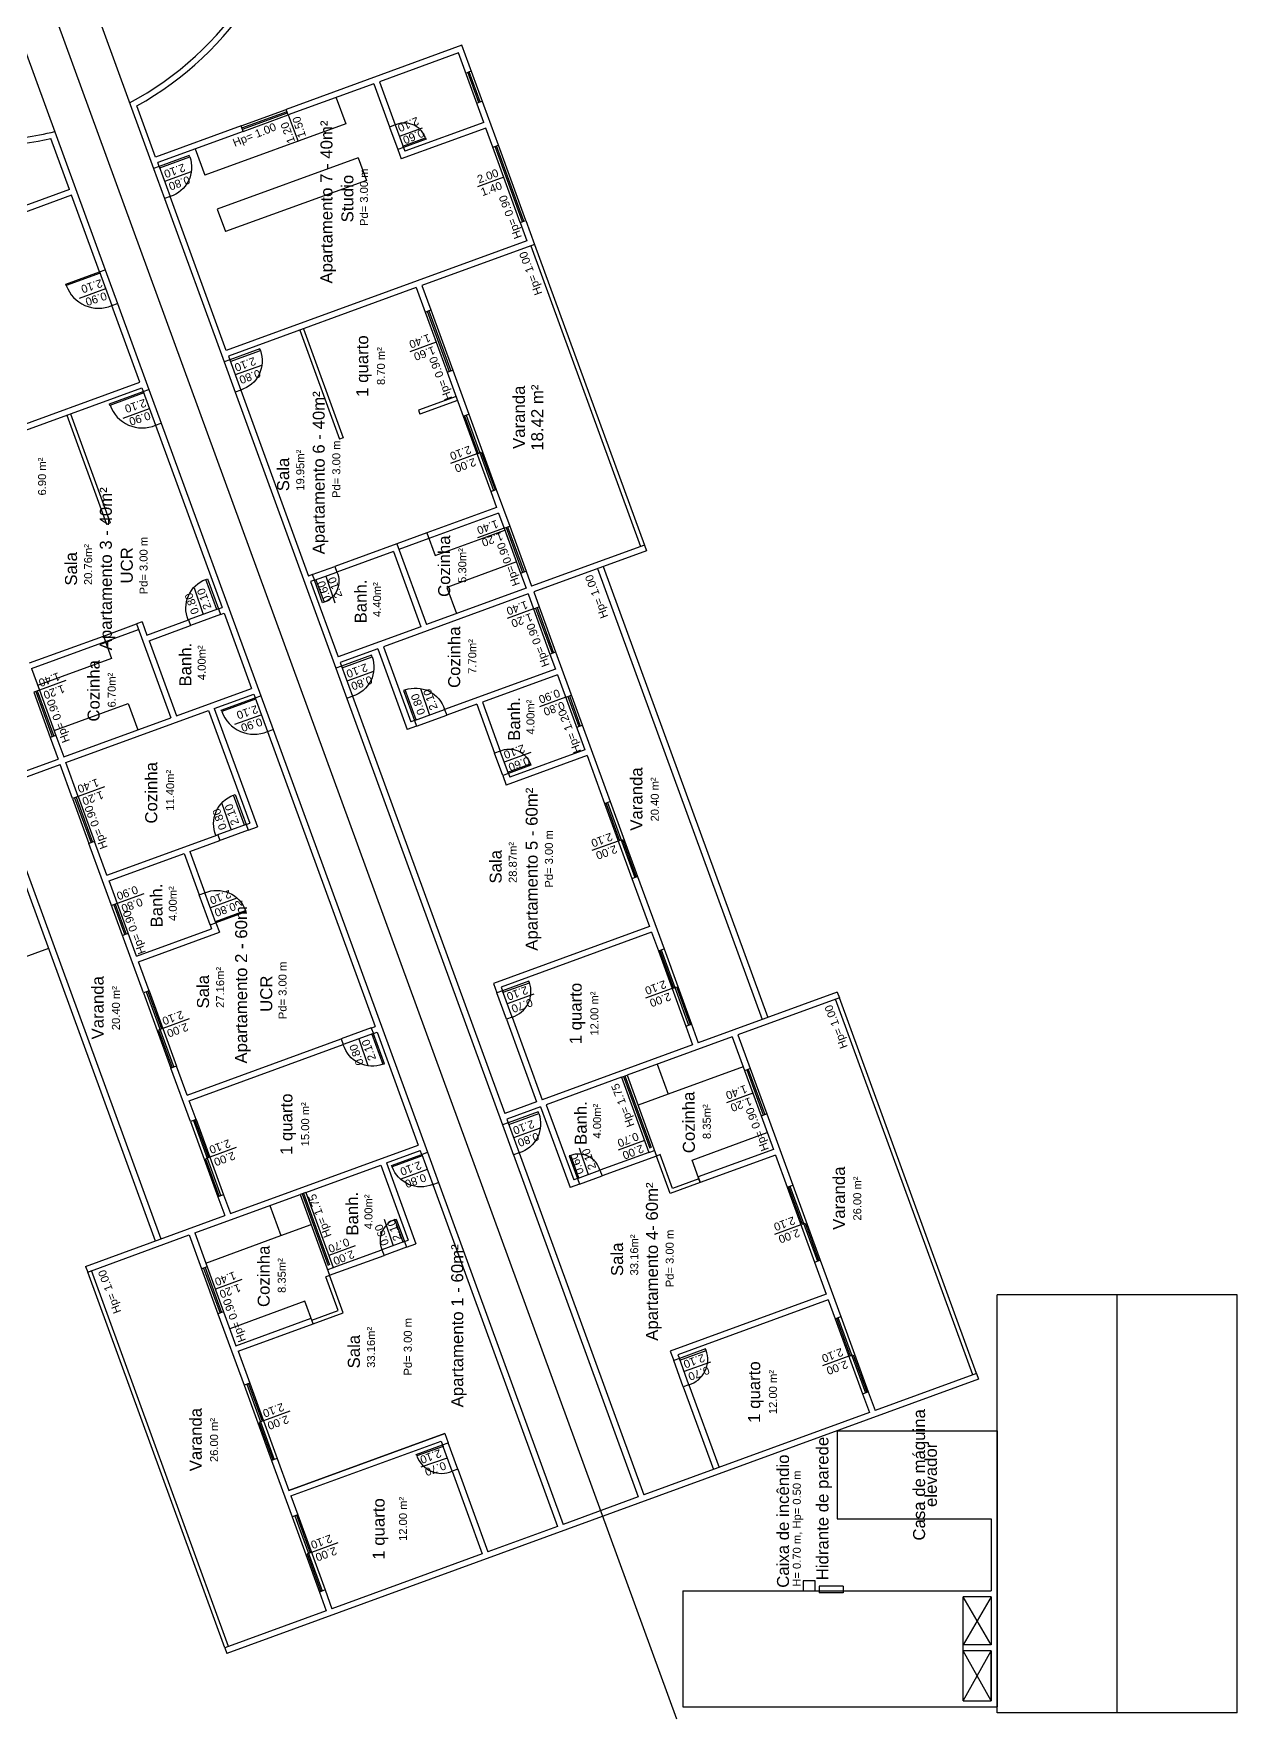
# Model space of a CAD drawing. Header units: millimetres. Extents: x -210 to 1173, y -437 to 320.
# Drawn here: x 1094.92 to 1125, y -125.81 to -83.68 of the extents above; entities that cross this region are included whole.
import ezdxf
from ezdxf.enums import TextEntityAlignment as Align

# ---------------------------------------------------------------- set-up
doc = ezdxf.new("R2010")
doc.units = ezdxf.units.MM
doc.header["$LTSCALE"] = 0.3
doc.linetypes.add('DASHED2', pattern=[9.525, 6.35, -3.175])
for name, color, linetype in [('CORTE', 6, 'Continuous'), ('COTAS', 1, 'Continuous'), ('ESQUADRIAS', 3, 'Continuous'), ('PISO', 1, 'Continuous'), ('PROJEÇÃO', 1, 'DASHED2'), ('TEXTOS', 2, 'Continuous'), ('VISTA', 2, 'Continuous')]:
    doc.layers.add(name, color=color, linetype=linetype)
doc.styles.add('2MM 1_100', font='ARIAL.TTF', dxfattribs={"height": 0.2})
doc.styles.add('3MM 1_100', font='ARIAL.TTF', dxfattribs={"height": 0.3})

msp = doc.modelspace()

# ---------------------------------------------------------------- linework, layer by layer
msp.add_line((1110.996, -125.81), (1093.657, -78.294))
at = {"layer": 'CORTE'}
for p, q in [((1093.92, -81.937), (1096.708, -89.575)), ((1096.218, -82.387), (1097.913, -87.044)), ((1105.624, -83.964), (1101.234, -85.571)), ((1105.535, -84.157), (1103.565, -84.876)), ((1106.17, -85.898), (1105.535, -84.157)), ((1106.536, -86.463), (1105.624, -83.964)), ((1103.424, -84.927), (1101.284, -85.708)), ((1103.424, -84.927), (1103.817, -86.008)), ((1103.565, -84.876), (1103.958, -85.957)), ((1097.968, -86.758), (1097.5, -85.477)), ((1101.284, -85.708), (1101.233, -85.567)), ((1106.17, -85.898), (1104.197, -86.615)), ((1095.817, -87.573), (1095.351, -86.296)), ((1100.105, -85.977), (1097.968, -86.758)), ((1100.156, -86.118), (1098.02, -86.899)), ((1100.156, -86.118), (1100.105, -85.977)), ((1103.958, -85.957), (1103.817, -86.009)), ((1106.222, -86.039), (1104.107, -86.807)), ((1106.395, -86.515), (1106.222, -86.039)), ((1104.163, -86.521), (1104.022, -86.572)), ((1104.022, -86.572), (1104.107, -86.807)), ((1104.163, -86.521), (1104.197, -86.615)), ((1106.395, -86.515), (1106.536, -86.463)), ((1098.054, -86.993), (1097.913, -87.044)), ((1098.054, -86.993), (1098.02, -86.899)), ((1095.817, -87.573), (1089.242, -89.973)), ((1095.869, -87.714), (1089.434, -90.062)), ((1096.567, -89.627), (1095.869, -87.714)), ((1098.328, -87.745), (1098.187, -87.796)), ((1098.187, -87.796), (1099.678, -91.882)), ((1099.734, -91.596), (1098.328, -87.745)), ((1107.082, -88.393), (1107.223, -88.342)), ((1107.082, -88.393), (1107.249, -88.854)), ((1107.223, -88.342), (1107.441, -88.943)), ((1107.249, -88.854), (1099.734, -91.596)), ((1107.441, -88.943), (1104.623, -89.972)), ((1096.567, -89.627), (1096.708, -89.575)), ((1104.482, -90.023), (1099.785, -91.737)), ((1104.482, -90.023), (1104.705, -90.634)), ((1104.623, -89.972), (1104.846, -90.582)), ((1096.875, -90.472), (1097.016, -90.421)), ((1097.573, -92.385), (1096.875, -90.472)), ((1097.016, -90.421), (1097.8, -92.568)), ((1104.705, -90.634), (1104.846, -90.582)), ((1101.57, -91.086), (1102.564, -93.81)), ((1101.664, -91.051), (1102.658, -93.776)), ((1099.819, -91.831), (1099.678, -91.882)), ((1099.785, -91.737), (1099.819, -91.831)), ((1105.253, -92.137), (1105.394, -92.085)), ((1105.253, -92.137), (1105.656, -93.24)), ((1105.394, -92.085), (1105.797, -93.189)), ((1091.138, -94.733), (1097.573, -92.385)), ((1092.927, -94.24), (1097.624, -92.525)), ((1097.624, -92.525), (1097.659, -92.619)), ((1097.659, -92.619), (1097.8, -92.568)), ((1100.094, -92.583), (1099.953, -92.634)), ((1099.953, -92.634), (1102.472, -99.539)), ((1100.094, -92.583), (1101.791, -97.233)), ((1105.476, -92.747), (1104.537, -93.09)), ((1104.537, -93.09), (1104.571, -93.184)), ((1105.511, -92.841), (1104.571, -93.184)), ((1095.746, -93.211), (1096.74, -95.935)), ((1095.84, -93.177), (1096.834, -95.901)), ((1097.967, -93.465), (1098.109, -93.413)), ((1097.967, -93.465), (1099.63, -98.021)), ((1098.109, -93.413), (1100.595, -100.224)), ((1105.656, -93.24), (1105.797, -93.189)), ((1102.658, -93.776), (1102.564, -93.81)), ((1106.342, -95.119), (1106.483, -95.068)), ((1106.342, -95.119), (1106.488, -95.519)), ((1106.483, -95.068), (1106.817, -95.984)), ((1106.488, -95.519), (1104.745, -96.154)), ((1096.74, -95.935), (1096.834, -95.901)), ((1106.539, -95.659), (1104.797, -96.295)), ((1106.539, -95.659), (1106.693, -96.082)), ((1106.676, -96.035), (1106.817, -95.984)), ((1103.998, -96.427), (1102.448, -96.993)), ((1103.998, -96.427), (1104.735, -98.447)), ((1110.184, -96.458), (1107.365, -97.487)), ((1110.184, -96.458), (1110.235, -96.599)), ((1103.909, -96.619), (1102.5, -97.134)), ((1103.909, -96.619), (1104.594, -98.498)), ((1110.235, -96.599), (1107.417, -97.628)), ((1101.884, -97.198), (1101.791, -97.233)), ((1101.884, -97.198), (1101.936, -97.339)), ((1102.448, -96.993), (1102.5, -97.134)), ((1107.087, -97.163), (1107.228, -97.111)), ((1107.087, -97.163), (1107.225, -97.538)), ((1107.228, -97.111), (1107.365, -97.487)), ((1101.936, -97.339), (1101.842, -97.373)), ((1101.842, -97.373), (1102.528, -99.252)), ((1107.276, -97.679), (1103.659, -98.999)), ((1107.225, -97.538), (1104.735, -98.447)), ((1107.276, -97.679), (1107.413, -98.055)), ((1107.417, -97.628), (1107.554, -98.004)), ((1099.538, -98.055), (1099.632, -98.02)), ((1099.538, -98.055), (1099.589, -98.195)), ((1099.589, -98.195), (1099.683, -98.161)), ((1099.681, -98.162), (1100.367, -100.041)), ((1107.413, -98.055), (1107.554, -98.004)), ((1097.631, -98.378), (1097.49, -98.429)), ((1097.49, -98.429), (1098.347, -100.778)), ((1097.631, -98.378), (1097.751, -98.707)), ((1097.751, -98.707), (1098.786, -98.329)), ((1097.802, -98.848), (1098.838, -98.47)), ((1098.786, -98.329), (1098.838, -98.47)), ((1104.594, -98.498), (1102.528, -99.252)), ((1094.813, -99.406), (1096.662, -98.732)), ((1094.864, -99.547), (1096.713, -98.872)), ((1097.802, -98.848), (1098.488, -100.726)), ((1103.659, -98.999), (1104.345, -100.878)), ((1103.518, -99.05), (1102.579, -99.393)), ((1102.579, -99.393), (1102.613, -99.487)), ((1103.518, -99.05), (1104.255, -101.07)), ((1107.824, -99.182), (1107.965, -99.131)), ((1107.824, -99.182), (1107.962, -99.558)), ((1107.965, -99.131), (1109.328, -102.865)), ((1094.864, -99.547), (1095.061, -100.087)), ((1102.613, -99.487), (1102.472, -99.539)), ((1107.962, -99.558), (1105.19, -100.569)), ((1108.013, -99.699), (1106.134, -100.385)), ((1108.013, -99.699), (1108.699, -101.578)), ((1095.061, -100.087), (1094.92, -100.139)), ((1098.488, -100.726), (1100.367, -100.041)), ((1099.434, -100.541), (1100.418, -100.182)), ((1100.418, -100.182), (1100.453, -100.276)), ((1100.453, -100.276), (1100.595, -100.224)), ((1102.887, -100.239), (1102.747, -100.29)), ((1102.887, -100.239), (1106.693, -110.666)), ((1095.723, -101.895), (1099.293, -100.592)), ((1099.293, -100.592), (1100.322, -103.41)), ((1099.434, -100.541), (1100.514, -103.5)), ((1102.747, -100.29), (1106.637, -110.952)), ((1105.19, -100.569), (1105.242, -100.71)), ((1105.993, -100.436), (1105.242, -100.71)), ((1105.993, -100.436), (1106.439, -101.657)), ((1106.134, -100.385), (1106.58, -101.606)), ((1095.67, -101.755), (1098.347, -100.778)), ((1100.761, -101.121), (1100.903, -101.069)), ((1100.903, -101.069), (1104.761, -111.637)), ((1104.49, -100.984), (1104.255, -101.07)), ((1104.439, -100.844), (1104.345, -100.878)), ((1104.439, -100.844), (1104.49, -100.984)), ((1095.473, -101.216), (1095.332, -101.267)), ((1095.332, -101.267), (1095.529, -101.806)), ((1095.473, -101.216), (1095.67, -101.755)), ((1100.761, -101.121), (1103.452, -108.495)), ((1092.711, -102.835), (1095.529, -101.806)), ((1092.762, -102.976), (1095.58, -101.947)), ((1095.891, -102.792), (1095.582, -101.946)), ((1096.032, -102.74), (1095.723, -101.895)), ((1106.58, -101.606), (1106.439, -101.657)), ((1108.75, -101.719), (1106.73, -102.456)), ((1108.699, -101.578), (1106.82, -102.263)), ((1108.75, -101.719), (1109.187, -102.916)), ((1106.786, -102.169), (1106.645, -102.221)), ((1106.645, -102.221), (1106.73, -102.456)), ((1106.786, -102.169), (1106.82, -102.263)), ((1096.032, -102.74), (1095.891, -102.792)), ((1109.187, -102.916), (1109.328, -102.865)), ((1100.228, -103.445), (1100.322, -103.41)), ((1100.228, -103.445), (1100.279, -103.586)), ((1100.279, -103.586), (1100.514, -103.5)), ((1096.443, -103.868), (1096.302, -103.919)), ((1097.665, -107.653), (1096.302, -103.919)), ((1096.752, -104.713), (1096.443, -103.868)), ((1096.752, -104.713), (1099.523, -103.702)), ((1098.823, -104.117), (1099.574, -103.843)), ((1099.523, -103.702), (1099.574, -103.843)), ((1096.803, -104.854), (1098.682, -104.168)), ((1098.682, -104.168), (1099.059, -105.202)), ((1098.823, -104.117), (1099.2, -105.15)), ((1097.489, -106.733), (1096.803, -104.854)), ((1109.873, -104.795), (1110.014, -104.744)), ((1109.873, -104.795), (1110.31, -105.993)), ((1110.014, -104.744), (1110.674, -106.552)), ((1099.059, -105.202), (1099.2, -105.15)), ((1097.489, -106.733), (1099.368, -106.047)), ((1097.54, -106.874), (1099.56, -106.137)), ((1099.333, -105.953), (1099.474, -105.902)), ((1099.333, -105.953), (1099.368, -106.047)), ((1099.474, -105.902), (1099.56, -106.137)), ((1110.31, -105.993), (1106.411, -107.416)), ((1110.361, -106.134), (1106.604, -107.505)), ((1110.361, -106.134), (1110.533, -106.604)), ((1110.533, -106.604), (1110.674, -106.552)), ((1097.806, -107.602), (1097.54, -106.874)), ((1106.411, -107.416), (1106.497, -107.65)), ((1097.806, -107.602), (1097.665, -107.653)), ((1106.638, -107.599), (1106.497, -107.65)), ((1106.604, -107.505), (1106.638, -107.599)), ((1106.604, -107.505), (1106.638, -107.599)), ((1115.006, -107.632), (1111.531, -108.901)), ((1115.058, -107.773), (1112.521, -108.699)), ((1115.006, -107.632), (1115.058, -107.773)), ((1106.878, -108.257), (1106.737, -108.308)), ((1106.878, -108.257), (1107.632, -110.323)), ((1106.878, -108.257), (1107.632, -110.323)), ((1103.358, -108.53), (1103.452, -108.495)), ((1103.358, -108.53), (1103.41, -108.671)), ((1103.41, -108.671), (1103.504, -108.636)), ((1103.504, -108.636), (1104.532, -111.455)), ((1106.737, -108.308), (1107.491, -110.375)), ((1111.218, -108.482), (1111.359, -108.431)), ((1111.218, -108.482), (1111.39, -108.952)), ((1111.359, -108.431), (1111.531, -108.901)), ((1112.521, -108.699), (1112.83, -109.544)), ((1098.757, -110.209), (1102.607, -108.804)), ((1098.809, -110.35), (1102.658, -108.945)), ((1102.607, -108.804), (1102.658, -108.945)), ((1111.39, -108.952), (1107.632, -110.323)), ((1112.38, -108.75), (1109.75, -109.71)), ((1112.38, -108.75), (1112.689, -109.596)), ((1098.492, -109.481), (1098.351, -109.532)), ((1098.839, -110.871), (1098.351, -109.532)), ((1098.757, -110.209), (1098.492, -109.481)), ((1112.689, -109.596), (1112.83, -109.544)), ((1109.609, -109.761), (1107.73, -110.447)), ((1109.609, -109.761), (1110.295, -111.64)), ((1109.75, -109.71), (1110.487, -111.73)), ((1098.98, -110.819), (1098.809, -110.35)), ((1107.491, -110.375), (1106.693, -110.666)), ((1107.59, -110.498), (1106.744, -110.807)), ((1106.744, -110.807), (1106.778, -110.901)), ((1107.59, -110.498), (1108.327, -112.518)), ((1107.73, -110.447), (1108.416, -112.326)), ((1113.1, -110.723), (1113.241, -110.672)), ((1113.1, -110.723), (1113.409, -111.568)), ((1113.241, -110.672), (1113.893, -112.456)), ((1098.98, -110.819), (1098.839, -110.871)), ((1106.778, -110.901), (1106.637, -110.952)), ((1099.835, -113.169), (1104.532, -111.455)), ((1103.738, -111.904), (1104.583, -111.595)), ((1104.618, -111.689), (1104.583, -111.595)), ((1104.618, -111.689), (1104.761, -111.637)), ((1107.053, -111.652), (1106.912, -111.704)), ((1107.053, -111.652), (1110.172, -120.201)), ((1110.295, -111.64), (1109.074, -112.086)), ((1113.409, -111.568), (1111.53, -112.254)), ((1101.718, -112.641), (1103.597, -111.955)), ((1103.597, -111.955), (1104.283, -113.834)), ((1103.738, -111.904), (1104.475, -113.924)), ((1106.912, -111.704), (1110.031, -120.252)), ((1110.487, -111.73), (1109.125, -112.227)), ((1113.46, -111.709), (1111.581, -112.395)), ((1113.46, -111.709), (1113.752, -112.508)), ((1104.892, -112.441), (1105.035, -112.389)), ((1104.892, -112.441), (1108.011, -120.99)), ((1105.035, -112.389), (1108.154, -120.937)), ((1108.561, -112.433), (1108.327, -112.518)), ((1108.51, -112.292), (1108.416, -112.326)), ((1108.51, -112.292), (1108.561, -112.433)), ((1109.074, -112.086), (1109.125, -112.227)), ((1111.53, -112.254), (1111.581, -112.395)), ((1113.752, -112.508), (1113.893, -112.456)), ((1098.947, -113.652), (1101.577, -112.692)), ((1099.666, -112.698), (1099.525, -112.75)), ((1099.525, -112.75), (1099.696, -113.219)), ((1099.666, -112.698), (1099.837, -113.168)), ((1101.577, -112.692), (1102.314, -114.712)), ((1101.718, -112.641), (1102.404, -114.52)), ((1096.218, -114.488), (1099.694, -113.22)), ((1096.27, -114.629), (1098.806, -113.704)), ((1098.806, -113.704), (1099.115, -114.549)), ((1098.947, -113.652), (1099.255, -114.498)), ((1102.404, -114.52), (1103.625, -114.074)), ((1103.625, -114.074), (1103.676, -114.215)), ((1104.189, -113.869), (1104.283, -113.834)), ((1104.189, -113.869), (1104.24, -114.009)), ((1104.24, -114.009), (1104.475, -113.924)), ((1096.218, -114.488), (1096.27, -114.629)), ((1099.255, -114.498), (1099.115, -114.549)), ((1102.314, -114.712), (1103.676, -114.215)), ((1114.437, -114.387), (1114.578, -114.335)), ((1114.437, -114.387), (1114.729, -115.185)), ((1114.578, -114.335), (1115.092, -115.744)), ((1114.729, -115.185), (1110.83, -116.608)), ((1114.78, -115.326), (1111.022, -116.697)), ((1114.78, -115.326), (1114.952, -115.796)), ((1099.667, -115.625), (1099.526, -115.676)), ((1099.526, -115.676), (1100.177, -117.461)), ((1099.667, -115.625), (1099.975, -116.471)), ((1099.975, -116.471), (1101.854, -115.785)), ((1114.952, -115.796), (1115.092, -115.744)), ((1100.027, -116.611), (1101.906, -115.926)), ((1100.027, -116.611), (1100.318, -117.41)), ((1110.83, -116.608), (1110.916, -116.843)), ((1111.022, -116.697), (1111.057, -116.791)), ((1111.057, -116.791), (1110.916, -116.843)), ((1118.537, -117.308), (1099.749, -124.164)), ((1100.318, -117.41), (1100.177, -117.461)), ((1111.297, -117.449), (1111.156, -117.5)), ((1111.156, -117.5), (1111.91, -119.567)), ((1111.297, -117.449), (1112.051, -119.515)), ((1118.486, -117.167), (1115.949, -118.093)), ((1118.486, -117.167), (1118.537, -117.308)), ((1115.637, -117.675), (1115.778, -117.623)), ((1115.637, -117.675), (1115.809, -118.144)), ((1115.778, -117.623), (1115.949, -118.093)), ((1115.809, -118.144), (1110.172, -120.201)), ((1105.194, -118.665), (1101.295, -120.087)), ((1101.295, -120.087), (1105.194, -118.665)), ((1105.194, -118.665), (1105.279, -118.899)), ((1101.347, -120.228), (1105.104, -118.857)), ((1105.104, -118.857), (1105.138, -118.951)), ((1105.138, -118.951), (1105.279, -118.899)), ((1101.004, -119.289), (1100.863, -119.34)), ((1100.863, -119.34), (1101.377, -120.749)), ((1101.004, -119.289), (1101.295, -120.087)), ((1105.519, -119.557), (1105.378, -119.608)), ((1105.378, -119.608), (1106.133, -121.675)), ((1105.519, -119.557), (1106.274, -121.624)), ((1101.347, -120.228), (1101.518, -120.698)), ((1110.031, -120.252), (1108.154, -120.937)), ((1101.518, -120.698), (1101.377, -120.749)), ((1108.011, -120.99), (1106.274, -121.624)), ((1106.133, -121.675), (1102.375, -123.046)), ((1102.204, -122.577), (1102.063, -122.628)), ((1102.204, -122.577), (1102.375, -123.046)), ((1111.302, -122.601), (1111.302, -122.601)), ((1102.063, -122.628), (1102.234, -123.098)), ((1102.234, -123.098), (1099.698, -124.023)), ((1099.698, -124.023), (1099.749, -124.164))]:
    msp.add_line(p, q, dxfattribs=at)
for radius, start, end in [(8.15, 68.3048, 282.7624), (8, 298.0702, 53.0339), (8.15, 298.9803, 52.0841), (8, 272.6425, 283.7063)]:
    msp.add_arc((1093.551, -78.348), radius, start, end, dxfattribs=at)
at = {"layer": 'COTAS'}
for p, q in [((1101.284, -85.708), (1101.529, -86.367)), ((1104.06, -86.239), (1104.637, -86.03)), ((1106.672, -87.266), (1106.011, -87.505)), ((1104.979, -91.385), (1104.319, -91.626)), ((1105.999, -94.18), (1105.339, -94.421)), ((1106.676, -96.034), (1106.015, -96.275)), ((1107.413, -98.055), (1106.753, -98.296)), ((1095.722, -99.846), (1095.061, -100.087)), ((1108.219, -100.263), (1107.558, -100.504)), ((1096.692, -102.499), (1096.032, -102.74)), ((1109.53, -103.856), (1108.87, -104.097)), ((1097.669, -105.177), (1097.009, -105.418)), ((1110.875, -107.543), (1110.215, -107.784)), ((1098.809, -108.3), (1098.149, -108.541)), ((1112.895, -110.159), (1112.234, -110.4)), ((1099.983, -111.518), (1099.323, -111.759)), ((1110.185, -111.34), (1109.526, -111.581)), ((1114.094, -113.447), (1113.434, -113.688)), ((1102.954, -113.979), (1102.294, -114.219)), ((1100.121, -114.82), (1099.461, -115.061)), ((1115.294, -116.735), (1114.634, -116.976)), ((1101.321, -118.108), (1100.661, -118.349)), ((1102.521, -121.396), (1101.861, -121.637))]:
    msp.add_line(p, q, dxfattribs=at)
at = {"layer": 'COTAS', "extrusion": (1.67877e-12, -1.35577e-13, -1)}
for p, q in [((1098.853, -87.127), (1098.193, -87.368)), ((1100.617, -91.966), (1099.957, -92.207)), ((1103.411, -99.622), (1102.75, -99.863)), ((1107.343, -101.647), (1106.683, -101.888)), ((1099.997, -105.285), (1099.337, -105.526)), ((1107.418, -107.687), (1106.758, -107.928)), ((1107.576, -111.036), (1106.915, -111.277)), ((1104.755, -112.065), (1104.094, -112.306)), ((1111.837, -116.879), (1111.177, -117.12))]:
    msp.add_line(p, q, dxfattribs=at)
at = {"layer": 'COTAS', "extrusion": (2.44572e-13, -3.54684e-12, -1)}
for p, q in [((1096.061, -90.29), (1096.721, -90.049)), ((1097.153, -93.283), (1097.813, -93.042)), ((1099.948, -100.939), (1100.608, -100.698))]:
    msp.add_line(p, q, dxfattribs=at)
at = {"layer": 'COTAS', "extrusion": (-1.1504e-16, -4.198e-17, -1)}
for p, q in [((1102.218, -97.236), (1102.445, -97.902)), ((1098.933, -97.525), (1099.159, -98.19)), ((1104.588, -100.041), (1104.815, -100.706)), ((1099.625, -102.917), (1099.852, -103.582)), ((1103.048, -108.803), (1103.275, -109.468)), ((1108.551, -111.529), (1108.778, -112.194)), ((1103.68, -113.306), (1103.907, -113.971)), ((1105.258, -119.28), (1104.593, -119.506))]:
    msp.add_line(p, q, dxfattribs=at)
at = {"layer": 'ESQUADRIAS'}
for p, q in [((1100.124, -86.028), (1101.252, -85.619)), ((1100.137, -86.066), (1101.265, -85.656)), ((1107.133, -88.375), (1106.45, -86.495)), ((1107.171, -88.361), (1106.488, -86.481)), ((1104.757, -90.615), (1105.305, -92.118)), ((1104.794, -90.601), (1105.343, -92.104)), ((1105.689, -93.228), (1106.032, -94.168)), ((1105.727, -93.215), (1106.412, -95.094)), ((1106.032, -94.168), (1106.107, -94.14)), ((1106.107, -94.14), (1106.45, -95.08)), ((1106.727, -96.015), (1107.139, -97.142)), ((1106.765, -96.001), (1107.176, -97.129)), ((1107.465, -98.036), (1107.876, -99.163)), ((1107.502, -98.022), (1107.914, -99.15)), ((1094.972, -100.12), (1095.384, -101.247)), ((1095.01, -100.106), (1095.421, -101.233)), ((1095.943, -102.773), (1096.354, -103.9)), ((1095.98, -102.759), (1096.392, -103.887)), ((1109.22, -102.904), (1109.563, -103.844)), ((1109.258, -102.891), (1109.943, -104.769)), ((1109.563, -103.844), (1109.638, -103.816)), ((1109.638, -103.816), (1109.981, -104.756)), ((1110.566, -106.592), (1110.908, -107.531)), ((1110.603, -106.578), (1111.289, -108.457)), ((1097.735, -107.628), (1098.421, -109.506)), ((1097.773, -107.614), (1098.116, -108.553)), ((1110.908, -107.531), (1110.983, -107.504)), ((1110.983, -107.504), (1111.326, -108.443)), ((1098.116, -108.553), (1098.041, -108.581)), ((1098.041, -108.581), (1098.383, -109.52)), ((1112.741, -109.577), (1113.152, -110.704)), ((1112.778, -109.563), (1113.19, -110.69)), ((1098.91, -110.845), (1099.595, -112.724)), ((1098.947, -110.831), (1099.29, -111.771)), ((1099.29, -111.771), (1099.215, -111.798)), ((1099.215, -111.798), (1099.558, -112.738)), ((1113.785, -112.496), (1114.127, -113.435)), ((1113.822, -112.482), (1114.508, -114.361)), ((1114.127, -113.435), (1114.203, -113.408)), ((1114.203, -113.408), (1114.545, -114.347)), ((1099.166, -114.53), (1099.578, -115.658)), ((1099.204, -114.517), (1099.615, -115.644)), ((1114.984, -115.784), (1115.327, -116.723)), ((1115.022, -115.77), (1115.708, -117.649)), ((1115.327, -116.723), (1115.402, -116.696)), ((1115.402, -116.696), (1115.745, -117.635)), ((1100.248, -117.436), (1100.933, -119.314)), ((1100.285, -117.422), (1100.628, -118.361)), ((1100.628, -118.361), (1100.553, -118.389)), ((1100.553, -118.389), (1100.896, -119.328)), ((1101.448, -120.724), (1102.133, -122.602)), ((1101.485, -120.71), (1101.828, -121.649)), ((1101.828, -121.649), (1101.753, -121.677)), ((1101.753, -121.677), (1102.096, -122.616))]:
    msp.add_line(p, q, dxfattribs=at)
for points in [[(1104.163, -86.521), (1104.149, -86.484), (1104.713, -86.279), (1104.726, -86.316)], [(1096.567, -89.627), (1096.58, -89.664), (1095.735, -89.973), (1095.721, -89.935)], [(1097.659, -92.619), (1097.673, -92.657), (1096.827, -92.966), (1096.814, -92.928)], [(1100.453, -100.276), (1100.466, -100.313), (1099.621, -100.622), (1099.607, -100.584)], [(1106.638, -107.599), (1106.652, -107.637), (1107.309, -107.397), (1107.295, -107.359)], [(1108.51, -112.292), (1108.548, -112.278), (1108.342, -111.714), (1108.304, -111.728)], [(1104.189, -113.869), (1104.151, -113.882), (1103.945, -113.319), (1103.983, -113.305)], [(1111.057, -116.791), (1111.07, -116.829), (1111.728, -116.589), (1111.714, -116.551)], [(1105.138, -118.951), (1105.152, -118.988), (1104.495, -119.228), (1104.481, -119.191)]]:
    msp.add_lwpolyline(points, close=True, dxfattribs=at)
at = {"layer": 'ESQUADRIAS', "extrusion": (-4.198e-17, 1.1504e-16, -1), "elevation": 0}
for points in [[(-1098.056, -86.992), (-1098.07, -87.03), (-1098.821, -86.756), (-1098.808, -86.718)], [(-1099.819, -91.831), (-1099.833, -91.869), (-1100.585, -91.594), (-1100.571, -91.557)], [(-1102.613, -99.487), (-1102.627, -99.525), (-1103.378, -99.25), (-1103.365, -99.213)], [(-1106.778, -110.901), (-1106.792, -110.939), (-1107.544, -110.664), (-1107.53, -110.627)], [(-1104.618, -111.689), (-1104.631, -111.727), (-1103.88, -112.001), (-1103.866, -111.964)]]:
    msp.add_lwpolyline(points, close=True, dxfattribs=at)
at = {"layer": 'ESQUADRIAS', "extrusion": (-5.63047e-10, 2.1433e-09, -1), "elevation": 0}
for points in [[(-1099.535, -98.053), (-1099.498, -98.067), (-1099.223, -97.315), (-1099.261, -97.302)], [(-1100.228, -103.445), (-1100.19, -103.458), (-1099.916, -102.707), (-1099.953, -102.693)]]:
    msp.add_lwpolyline(points, close=True, dxfattribs=at)
at = {"layer": 'ESQUADRIAS', "extrusion": (1.27069e-14, -6.00792e-15, -1)}
msp.add_lwpolyline([(-1101.936, -97.339), (-1101.973, -97.326), (-1102.179, -97.889), (-1102.141, -97.903)], close=True, dxfattribs=at)
at = {"layer": 'ESQUADRIAS', "extrusion": (-9.49707e-10, 2.0022e-09, -1), "elevation": 0}
msp.add_lwpolyline([(-1104.439, -100.844), (-1104.476, -100.83), (-1104.202, -100.078), (-1104.165, -100.092)], close=True, dxfattribs=at)
at = {"layer": 'ESQUADRIAS', "extrusion": (1.1504e-16, 4.198e-17, -1)}
msp.add_lwpolyline([(-1106.786, -102.169), (-1106.772, -102.132), (-1107.336, -101.926), (-1107.349, -101.964)], close=True, dxfattribs=at)
at = {"layer": 'ESQUADRIAS', "extrusion": (2.01522e-09, 2.87787e-10, -1), "elevation": 0}
msp.add_lwpolyline([(-1099.474, -105.902), (-1099.461, -105.864), (-1100.212, -105.59), (-1100.226, -105.628)], close=True, dxfattribs=at)
at = {"layer": 'ESQUADRIAS', "extrusion": (9.49707e-10, -2.0022e-09, -1), "elevation": 0}
msp.add_lwpolyline([(-1103.41, -108.673), (-1103.373, -108.686), (-1103.647, -109.438), (-1103.685, -109.424)], close=True, dxfattribs=at)
at = {"layer": 'PISO', "extrusion": (4.18589e-17, -1.15084e-16, -1)}
for p, q in [((1103.817, -86.009), (1104.022, -86.572)), ((1103.958, -85.957), (1104.163, -86.521))]:
    msp.add_line(p, q, dxfattribs=at)
at = {"layer": 'PISO'}
for p, q in [((1097.913, -87.044), (1098.187, -87.796)), ((1098.056, -86.992), (1098.33, -87.744)), ((1096.567, -89.627), (1096.875, -90.472)), ((1096.708, -89.575), (1097.016, -90.421)), ((1099.819, -91.831), (1100.094, -92.583)), ((1099.678, -91.882), (1099.953, -92.634)), ((1097.659, -92.619), (1097.968, -93.465)), ((1097.8, -92.568), (1098.109, -93.413)), ((1105.656, -93.24), (1106.342, -95.119)), ((1105.797, -93.189), (1106.483, -95.068)), ((1104.745, -96.154), (1103.998, -96.427)), ((1104.797, -96.295), (1104.05, -96.568)), ((1101.884, -97.198), (1102.448, -96.993)), ((1101.936, -97.339), (1102.5, -97.134)), ((1096.662, -98.732), (1097.49, -98.429)), ((1096.696, -98.879), (1097.542, -98.57)), ((1102.47, -99.539), (1102.745, -100.291)), ((1102.613, -99.487), (1102.887, -100.239)), ((1100.454, -100.275), (1100.762, -101.121)), ((1100.595, -100.224), (1100.903, -101.069)), ((1106.645, -102.221), (1106.439, -101.657)), ((1106.786, -102.169), (1106.58, -101.606)), ((1109.187, -102.916), (1109.873, -104.795)), ((1109.328, -102.865), (1110.014, -104.744)), ((1110.674, -106.552), (1111.359, -108.431)), ((1110.533, -106.604), (1111.218, -108.482)), ((1097.665, -107.653), (1098.351, -109.532)), ((1097.806, -107.602), (1098.492, -109.481)), ((1106.737, -108.308), (1106.497, -107.65)), ((1106.878, -108.257), (1106.638, -107.599)), ((1098.839, -110.871), (1099.525, -112.75)), ((1098.98, -110.819), (1099.666, -112.698)), ((1106.635, -110.953), (1106.91, -111.705)), ((1106.778, -110.901), (1107.053, -111.652)), ((1104.761, -111.637), (1105.035, -112.389)), ((1104.618, -111.689), (1104.892, -112.441)), ((1110.581, -111.695), (1110.487, -111.73)), ((1110.83, -112.669), (1110.487, -111.73)), ((1110.89, -112.541), (1110.581, -111.695)), ((1111.581, -112.395), (1110.83, -112.669)), ((1111.547, -112.301), (1110.89, -112.541)), ((1113.893, -112.456), (1114.578, -114.335)), ((1113.752, -112.508), (1114.437, -114.387)), ((1102.22, -114.746), (1102.314, -114.712)), ((1102.529, -115.592), (1102.22, -114.746)), ((1102.657, -115.652), (1102.314, -114.712)), ((1125.002, -115.201), (1119.002, -115.201)), ((1122.002, -125.651), (1122.002, -115.201)), ((1125.002, -125.651), (1125.002, -115.201)), ((1101.871, -115.832), (1102.529, -115.592)), ((1101.906, -115.926), (1102.657, -115.652)), ((1114.952, -115.796), (1115.637, -117.675)), ((1115.092, -115.744), (1115.778, -117.623)), ((1111.156, -117.5), (1110.916, -116.843)), ((1111.297, -117.449), (1111.057, -116.791)), ((1100.177, -117.461), (1100.863, -119.34)), ((1100.318, -117.41), (1101.004, -119.289)), ((1105.378, -119.608), (1105.138, -118.951)), ((1105.519, -119.557), (1105.279, -118.899)), ((1101.377, -120.749), (1102.063, -122.628)), ((1101.518, -120.698), (1102.204, -122.577)), ((1125.002, -125.651), (1119.002, -125.651))]:
    msp.add_line(p, q, dxfattribs=at)
at = {"layer": 'PISO', "extrusion": (5.6388e-10, -2.14359e-09, 1)}
for p, q in [((1099.535, -98.053), (1098.784, -98.327)), ((1099.587, -98.196), (1098.836, -98.47)), ((1100.228, -103.445), (1099.476, -103.719)), ((1100.28, -103.588), (1099.528, -103.862)), ((1103.357, -108.528), (1102.606, -108.802)), ((1103.41, -108.671), (1102.658, -108.945))]:
    msp.add_line(p, q, dxfattribs=at)
at = {"layer": 'PISO', "extrusion": (9.49262e-10, -2.00296e-09, 1)}
for p, q in [((1104.439, -100.844), (1105.19, -100.569)), ((1104.491, -100.986), (1105.243, -100.712))]:
    msp.add_line(p, q, dxfattribs=at)
at = {"layer": 'PISO', "extrusion": (-2.01552e-09, -2.8862e-10, 1)}
for p, q in [((1099.333, -105.953), (1099.059, -105.202)), ((1099.474, -105.902), (1099.2, -105.15))]:
    msp.add_line(p, q, dxfattribs=at)
at = {"layer": 'PISO', "extrusion": (-1.1504e-16, -4.198e-17, -1)}
for p, q in [((1108.51, -112.292), (1109.074, -112.086)), ((1108.561, -112.433), (1109.125, -112.227))]:
    msp.add_line(p, q, dxfattribs=at)
at = {"layer": 'PISO', "extrusion": (1.1504e-16, 4.198e-17, -1)}
for p, q in [((1104.189, -113.869), (1103.625, -114.074)), ((1104.24, -114.009), (1103.676, -114.215))]:
    msp.add_line(p, q, dxfattribs=at)
at = {"layer": 'PISO', "extrusion": (1.67877e-12, -1.35577e-13, -1)}
for centre in [(-1098.106, -87.016, 0), (-1099.87, -91.855, 0), (-1102.664, -99.511, 0), (-1106.829, -110.925, 0)]:
    msp.add_arc(centre, 0.761, 159.9522, 252.8898, dxfattribs=at)
at = {"layer": 'PISO'}
for centre, radius, start, end in [((1096.544, -89.678), 0.861, 200.0624, 292.6664), ((1097.636, -92.67), 0.861, 200.0624, 292.6664), ((1100.43, -100.327), 0.861, 200.0576, 292.6615), ((1106.688, -107.623), 0.661, 286.6784, 20.0478), ((1108.534, -112.242), 0.561, 16.1034, 110.0533), ((1104.138, -113.846), 0.561, 110.0423, 203.9922), ((1111.107, -116.815), 0.661, 286.6784, 20.0478), ((1105.116, -119.002), 0.661, 200.0478, 293.4172)]:
    msp.add_arc(centre, radius, start, end, dxfattribs=at)
at = {"layer": 'PISO', "extrusion": (-5.64232e-10, 2.14449e-09, -1)}
for centre in [(-1099.484, -98.03, 0), (-1100.177, -103.422, 0)]:
    msp.add_arc(centre, 0.761, 337.0146, 69.9522, dxfattribs=at)
at = {"layer": 'PISO', "extrusion": (1.27069e-14, -6.00792e-15, -1)}
msp.add_arc((-1101.987, -97.362), 0.561, 156.0133, 249.9631, dxfattribs=at)
at = {"layer": 'PISO', "extrusion": (-9.49572e-10, 2.00388e-09, -1)}
msp.add_arc((-1104.463, -100.793, 0), 0.761, 69.9522, 162.8898, dxfattribs=at)
at = {"layer": 'PISO', "extrusion": (1.1504e-16, 4.198e-17, -1)}
msp.add_arc((-1106.808, -102.119), 0.561, 66.0133, 159.9631, dxfattribs=at)
at = {"layer": 'PISO', "extrusion": (2.01642e-09, 2.88972e-10, -1)}
msp.add_arc((-1099.497, -105.851, 0), 0.761, 67.0146, 159.9522, dxfattribs=at)
at = {"layer": 'PISO', "extrusion": (9.49572e-10, -2.00388e-09, -1)}
msp.add_arc((-1103.386, -108.723, 0), 0.761, 249.9522, 342.8898, dxfattribs=at)
at = {"layer": 'PISO', "extrusion": (-1.19689e-12, -1.18495e-12, -1)}
msp.add_arc((-1104.595, -111.74, 0), 0.761, 247.0146, 339.9522, dxfattribs=at)
at = {"layer": 'PROJEÇÃO'}
for p, q in [((1105.717, -84.659), (1105.858, -84.607)), ((1106.042, -85.392), (1105.769, -84.64)), ((1106.08, -85.378), (1105.807, -84.626)), ((1105.99, -85.411), (1106.131, -85.359)), ((1108.219, -100.263), (1108.36, -100.211)), ((1108.27, -100.244), (1108.545, -100.995)), ((1108.308, -100.23), (1108.582, -100.982)), ((1108.493, -101.014), (1108.634, -100.963)), ((1097.009, -105.418), (1096.868, -105.469)), ((1096.92, -105.45), (1097.194, -106.202)), ((1096.957, -105.437), (1097.231, -106.188)), ((1097.283, -106.169), (1097.142, -106.221)), ((1109.609, -109.761), (1109.75, -109.71)), ((1109.661, -109.743), (1110.349, -111.621)), ((1109.698, -109.729), (1110.387, -111.607)), ((1110.298, -111.639), (1110.439, -111.588)), ((1101.718, -112.641), (1101.577, -112.692)), ((1101.629, -112.674), (1102.312, -114.553)), ((1101.667, -112.66), (1102.349, -114.54)), ((1102.401, -114.521), (1102.26, -114.572))]:
    msp.add_line(p, q, dxfattribs=at)
msp.add_arc((1104.185, -86.47), 0.561, 19.9875, 113.9132, dxfattribs=at)
at = {"layer": 'VISTA'}
for p, q in [((1102.483, -85.275), (1102.722, -85.933)), ((1102.722, -85.933), (1099.198, -87.214)), ((1100.105, -85.977), (1101.233, -85.567)), ((1100.156, -86.118), (1101.284, -85.708)), ((1098.959, -86.556), (1099.197, -87.215)), ((1103.03, -86.779), (1099.505, -88.06)), ((1103.03, -86.779), (1103.235, -87.343)), ((1107.082, -88.393), (1106.395, -86.515)), ((1107.223, -88.342), (1106.536, -86.463)), ((1103.235, -87.343), (1099.71, -88.624)), ((1099.505, -88.06), (1099.71, -88.624)), ((1107.347, -88.977), (1110.09, -96.493)), ((1107.441, -88.943), (1110.184, -96.458)), ((1104.846, -90.582), (1105.394, -92.085)), ((1104.704, -90.632), (1104.807, -90.914)), ((1104.705, -90.634), (1105.253, -92.137)), ((1106.676, -96.034), (1106.779, -96.316)), ((1106.676, -96.034), (1107.087, -97.161)), ((1106.817, -95.983), (1107.228, -97.11)), ((1104.745, -96.154), (1104.951, -96.718)), ((1104.951, -96.718), (1106.693, -96.082)), ((1106.985, -96.881), (1105.247, -97.515)), ((1109.014, -97.045), (1113.128, -108.318)), ((1109.155, -96.994), (1113.268, -108.266)), ((1105.247, -97.515), (1105.487, -98.172)), ((1107.413, -98.055), (1107.824, -99.182)), ((1107.554, -98.004), (1107.965, -99.131)), ((1096.662, -98.732), (1096.868, -99.295)), ((1096.868, -99.295), (1095.019, -99.97)), ((1094.92, -100.139), (1095.332, -101.266)), ((1095.061, -100.087), (1095.473, -101.215)), ((1095.432, -101.096), (1097.279, -100.422)), ((1097.279, -100.422), (1097.519, -101.08)), ((1093.842, -102.581), (1097.956, -113.854)), ((1093.983, -102.53), (1098.097, -113.803)), ((1095.891, -102.792), (1096.302, -103.919)), ((1096.032, -102.74), (1096.443, -103.868)), ((1095.287, -106.539), (1084.054, -110.672)), ((1118.392, -117.202), (1114.964, -107.807)), ((1118.486, -117.167), (1115.058, -107.773)), ((1110.502, -109.436), (1110.776, -110.187)), ((1112.655, -109.502), (1110.776, -110.187)), ((1112.83, -109.544), (1113.241, -110.672)), ((1112.689, -109.596), (1113.1, -110.723)), ((1110.776, -110.187), (1110.024, -110.462)), ((1111.376, -111.831), (1113.255, -111.146)), ((1111.581, -112.395), (1111.376, -111.831)), ((1100.826, -112.967), (1101.1, -113.718)), ((1099.221, -114.404), (1101.1, -113.718)), ((1101.1, -113.718), (1101.852, -113.444)), ((1099.792, -123.989), (1096.364, -114.595)), ((1099.115, -114.549), (1099.526, -115.676)), ((1099.255, -114.498), (1099.667, -115.625)), ((1099.698, -124.023), (1096.27, -114.629)), ((1101.7, -115.362), (1099.821, -116.048)), ((1101.906, -115.926), (1101.7, -115.362)), ((1119.002, -125.651), (1119.002, -115.201)), ((1115.002, -118.601), (1115.002, -120.801)), ((1115.002, -118.601), (1119.003, -118.601)), ((1119.003, -118.601), (1119.002, -125.501)), ((1115.002, -120.801), (1118.852, -120.801)), ((1118.852, -120.801), (1118.852, -122.601)), ((1111.147, -122.601), (1118.852, -122.601)), ((1111.147, -122.601), (1111.147, -125.501)), ((1115.152, -122.481), (1114.552, -122.481)), ((1114.552, -122.481), (1114.552, -122.651)), ((1115.152, -122.481), (1115.152, -122.651)), ((1119.002, -122.601), (1119.002, -122.601)), ((1115.152, -122.651), (1114.552, -122.651)), ((1118.152, -125.351), (1118.152, -122.751)), ((1118.852, -122.751), (1118.152, -122.751)), ((1118.852, -122.751), (1118.152, -123.951)), ((1118.852, -123.951), (1118.152, -122.751)), ((1118.852, -122.751), (1118.852, -123.951)), ((1118.852, -123.951), (1118.152, -123.951)), ((1118.152, -125.351), (1118.852, -124.101)), ((1118.852, -124.101), (1118.152, -124.101)), ((1118.852, -125.351), (1118.152, -124.101)), ((1118.852, -124.101), (1118.852, -125.351)), ((1118.852, -125.351), (1118.852, -124.144)), ((1111.147, -125.501), (1118.996, -125.501)), ((1118.152, -125.351), (1118.852, -125.351))]:
    msp.add_line(p, q, dxfattribs=at)
msp.add_lwpolyline([(1114.452, -122.601), (1114.452, -122.351), (1114.152, -122.351), (1114.152, -122.601)], close=True, dxfattribs=at)

# ---------------------------------------------------------------- texts
at = {"layer": 'TEXTOS'}
for s, height, rotation, style, p in [('Hp= 1.00', 0.2, 21.8856, '2MM 1_100', (1100.436, -86.2)), ('1.20', 0.2, 110.3979, '2MM 1_100', (1101.27, -86.151)), ('1.50', 0.2, 107.1376, '2MM 1_100', (1101.554, -86.013)), ('Apartamento 7 - 40m²', 0.3, 90, '3MM 1_100', (1102.237, -87.884)), ('2.10', 0.2, 202.2299, '2MM 1_100', (1104.285, -85.946)), ('0.60', 0.2, 202.2299, '2MM 1_100', (1104.414, -86.249)), ('2.10', 0.2, 200.0478, '2MM 1_100', (1098.445, -87.104)), ('Pd= 3.00 m', 0.2, 90, '2MM 1_100', (1103.174, -87.764)), ('2.00', 0.2, 19.9632, '2MM 1_100', (1106.271, -87.233)), ('0.80', 0.2, 200.0478, '2MM 1_100', (1098.562, -87.412)), ('Studio', 0.3, 90, '3MM 1_100', (1102.76, -87.798)), ('1.40', 0.2, 19.9632, '2MM 1_100', (1106.358, -87.552)), ('Hp= 0.90', 0.2, 110.5006, '2MM 1_100', (1106.832, -88.259)), ('Hp= 1.00', 0.2, 110.597, '2MM 1_100', (1107.34, -89.668)), ('2.10', 0.2, 198.2258, '2MM 1_100', (1096.373, -89.988)), ('0.90', 0.2, 198.2258, '2MM 1_100', (1096.481, -90.306)), ('1 quarto', 0.3, 90, '3MM 1_100', (1103.13, -91.984)), ('1.40', 0.2, 200.0596, '2MM 1_100', (1104.571, -91.362)), ('2.10', 0.2, 200.0478, '2MM 1_100', (1100.208, -91.942)), ('8.70 m²', 0.2, 90, '2MM 1_100', (1103.599, -91.984)), ('1.60', 0.2, 200.0596, '2MM 1_100', (1104.688, -91.67)), ('Hp= 0.90', 0.2, 110.597, '2MM 1_100', (1105.088, -92.29)), ('0.80', 0.2, 200.0478, '2MM 1_100', (1100.326, -92.25)), ('Apartamento 6 - 40m²', 0.3, 90, '3MM 1_100', (1102.043, -94.652)), ('Varanda', 0.3, 90, '3MM 1_100', (1107.047, -93.264)), ('18.42 m²', 0.3, 90, '3MM 1_100', (1107.505, -93.273)), ('2.10', 0.2, 198.2258, '2MM 1_100', (1097.465, -92.981)), ('0.90', 0.2, 198.2258, '2MM 1_100', (1097.573, -93.298)), ('Pd= 3.00 m', 0.2, 90, '2MM 1_100', (1102.483, -94.563)), ('6.90 m²', 0.2, 90, '2MM 1_100', (1095.129, -94.745)), ('Sala', 0.3, 90, '3MM 1_100', (1101.155, -94.694)), ('19.95m²', 0.2, 90, '2MM 1_100', (1101.582, -94.586)), ('2.10', 0.2, 200.0478, '2MM 1_100', (1105.591, -94.156)), ('2.00', 0.2, 200.0478, '2MM 1_100', (1105.708, -94.464)), ('Apartamento 3 - 40m²', 0.3, 90, '3MM 1_100', (1096.723, -97.051)), ('1.40', 0.2, 200.0596, '2MM 1_100', (1106.267, -96.011)), ('20.76m²', 0.2, 90, '2MM 1_100', (1096.281, -96.945)), ('Pd= 3.00 m', 0.2, 90, '2MM 1_100', (1097.666, -96.972)), ('Cozinha', 0.3, 90, '3MM 1_100', (1105.179, -96.987)), ('1.20', 0.2, 200.0596, '2MM 1_100', (1106.385, -96.319)), ('Hp= 0.90', 0.2, 110.597, '2MM 1_100', (1106.784, -96.939)), ('Sala', 0.3, 90, '3MM 1_100', (1095.853, -97.053)), ('UCR', 0.3, 90, '3MM 1_100', (1097.246, -96.965)), ('5.30m²', 0.2, 90, '2MM 1_100', (1105.632, -96.968)), ('2.10', 0.2, 110.1479, '2MM 1_100', (1102.452, -97.521)), ('Hp= 1.00', 0.2, 110.597, '2MM 1_100', (1108.986, -97.747)), ('0.80', 0.2, 110.1479, '2MM 1_100', (1098.872, -97.923)), ('2.10', 0.2, 110.1479, '2MM 1_100', (1099.18, -97.805)), ('0.60', 0.2, 110.1479, '2MM 1_100', (1102.183, -97.621)), ('Banh.', 0.3, 90, '3MM 1_100', (1103.092, -97.869)), ('4.40m²', 0.2, 90, '2MM 1_100', (1103.5, -97.821)), ('1.40', 0.2, 200.0596, '2MM 1_100', (1107.005, -98.032)), ('1.20', 0.2, 200.0596, '2MM 1_100', (1107.122, -98.34)), ('Cozinha', 0.3, 90, '3MM 1_100', (1105.43, -99.261)), ('Hp= 0.90', 0.2, 110.597, '2MM 1_100', (1107.522, -98.96)), ('Banh.', 0.3, 90, '3MM 1_100', (1098.711, -99.447)), ('4.00m²', 0.2, 90, '2MM 1_100', (1099.119, -99.399)), ('7.70m²', 0.2, 90, '2MM 1_100', (1105.882, -99.242)), ('Cozinha', 0.3, 90, '3MM 1_100', (1096.418, -100.102)), ('2.10', 0.2, 200.0478, '2MM 1_100', (1103.002, -99.599)), ('1.40', 0.2, 200.0596, '2MM 1_100', (1095.313, -99.823)), ('6.70m²', 0.2, 90, '2MM 1_100', (1096.87, -100.083)), ('0.80', 0.2, 200.0478, '2MM 1_100', (1103.12, -99.907)), ('1.20', 0.2, 200.0596, '2MM 1_100', (1095.431, -100.131)), ('0.80', 0.2, 110.1479, '2MM 1_100', (1104.527, -100.439)), ('2.10', 0.2, 110.1479, '2MM 1_100', (1104.835, -100.321)), ('0.90', 0.2, 200.0596, '2MM 1_100', (1107.81, -100.239)), ('Hp= 0.90', 0.2, 110.597, '2MM 1_100', (1095.533, -100.856)), ('2.10', 0.2, 198.2258, '2MM 1_100', (1100.26, -100.637)), ('Banh.', 0.3, 90, '3MM 1_100', (1106.928, -100.805)), ('4.00m²', 0.2, 90, '2MM 1_100', (1107.336, -100.757)), ('0.80', 0.2, 200.0596, '2MM 1_100', (1107.928, -100.547)), ('Hp= 1.20', 0.2, 110.597, '2MM 1_100', (1108.312, -101.116)), ('0.90', 0.2, 198.2258, '2MM 1_100', (1100.368, -100.954)), ('2.10', 0.2, 200.0478, '2MM 1_100', (1106.935, -101.623)), ('Cozinha', 0.3, 90, '3MM 1_100', (1097.857, -102.651)), ('0.60', 0.2, 200.0478, '2MM 1_100', (1107.052, -101.931)), ('1.40', 0.2, 200.0596, '2MM 1_100', (1096.284, -102.476)), ('11.40m²', 0.2, 90, '2MM 1_100', (1098.33, -102.588)), ('Varanda', 0.3, 90, '3MM 1_100', (1109.985, -102.806)), ('20.40 m²', 0.2, 90, '2MM 1_100', (1110.443, -102.816)), ('1.20', 0.2, 200.0596, '2MM 1_100', (1096.401, -102.784)), ('Apartamento 5 - 60m²', 0.3, 90, '3MM 1_100', (1107.366, -104.561)), ('Hp= 0.90', 0.2, 110.597, '2MM 1_100', (1096.478, -103.514)), ('0.80', 0.2, 110.1479, '2MM 1_100', (1099.565, -103.314)), ('2.10', 0.2, 110.1479, '2MM 1_100', (1099.872, -103.196)), ('Pd= 3.00 m', 0.2, 90, '2MM 1_100', (1107.797, -104.303)), ('28.87m²', 0.2, 90, '2MM 1_100', (1106.894, -104.392)), ('2.10', 0.2, 200.0478, '2MM 1_100', (1109.121, -103.832)), ('2.00', 0.2, 200.0478, '2MM 1_100', (1109.239, -104.14)), ('Sala', 0.3, 90, '3MM 1_100', (1106.466, -104.5)), ('0.90', 0.2, 200.0596, '2MM 1_100', (1097.261, -105.153)), ('0.80', 0.2, 200.0596, '2MM 1_100', (1097.378, -105.461)), ('Banh.', 0.3, 90.4898, '3MM 1_100', (1097.988, -105.469)), ('4.00m²', 0.2, 90, '2MM 1_100', (1098.396, -105.421)), ('2.10', 0.2, 200.0478, '2MM 1_100', (1099.589, -105.262)), ('Hp= 0.90', 0.2, 110.597, '2MM 1_100', (1097.433, -106.14)), ('0.80', 0.2, 200.0478, '2MM 1_100', (1099.706, -105.57)), ('Apartamento 2 - 60m²', 0.3, 90, '3MM 1_100', (1100.105, -107.381)), ('27.16m²', 0.2, 90, '2MM 1_100', (1099.58, -107.515)), ('Pd= 3.00 m', 0.2, 90, '2MM 1_100', (1101.139, -107.59)), ('Varanda', 0.3, 90, '3MM 1_100', (1096.517, -108.024)), ('Sala', 0.3, 90, '3MM 1_100', (1099.152, -107.623)), ('UCR', 0.3, 90, '3MM 1_100', (1100.732, -107.673)), ('1 quarto', 0.3, 90, '3MM 1_100', (1108.465, -108.169)), ('2.10', 0.2, 200.0478, '2MM 1_100', (1110.467, -107.519)), ('20.40 m²', 0.2, 90, '2MM 1_100', (1096.975, -108.033)), ('2.10', 0.2, 200.0478, '2MM 1_100', (1107.01, -107.663)), ('0.70', 0.2, 200.0478, '2MM 1_100', (1107.127, -107.971)), ('12.00 m²', 0.2, 90, '2MM 1_100', (1108.934, -108.169)), ('2.00', 0.2, 200.0478, '2MM 1_100', (1110.584, -107.827)), ('2.10', 0.2, 200.0478, '2MM 1_100', (1098.401, -108.277)), ('Hp= 1.00', 0.2, 110.597, '2MM 1_100', (1114.974, -108.501)), ('2.00', 0.2, 200.0478, '2MM 1_100', (1098.518, -108.585)), ('0.80', 0.2, 110.1479, '2MM 1_100', (1102.988, -109.2)), ('2.10', 0.2, 110.1479, '2MM 1_100', (1103.295, -109.082)), ('Hp= 1.75', 0.2, 110.9794, '2MM 1_100', (1109.643, -110.464)), ('1.40', 0.2, 200.0596, '2MM 1_100', (1112.486, -110.136)), ('1 quarto', 0.3, 90, '3MM 1_100', (1101.236, -110.936)), ('Cozinha', 0.3, 90.4898, '3MM 1_100', (1111.291, -110.89)), ('1.20', 0.2, 200.0596, '2MM 1_100', (1112.604, -110.444)), ('15.00 m²', 0.2, 90, '2MM 1_100', (1101.705, -110.936)), ('Banh.', 0.3, 90, '3MM 1_100', (1108.593, -110.905)), ('4.00m²', 0.2, 90, '2MM 1_100', (1109.001, -110.857)), ('8.35m²', 0.2, 90, '2MM 1_100', (1111.744, -110.871)), ('Hp= 0.90', 0.2, 110.597, '2MM 1_100', (1113.003, -111.064)), ('2.10', 0.2, 200.0478, '2MM 1_100', (1107.167, -111.012)), ('0.80', 0.2, 200.0478, '2MM 1_100', (1107.285, -111.32)), ('0.70', 0.2, 201.5168, '2MM 1_100', (1109.777, -111.326)), ('2.10', 0.2, 200.0478, '2MM 1_100', (1099.575, -111.494)), ('2.00', 0.2, 200.0478, '2MM 1_100', (1099.692, -111.802)), ('2.10', 0.2, 110.1479, '2MM 1_100', (1108.798, -111.808)), ('2.00', 0.2, 201.5168, '2MM 1_100', (1109.903, -111.631)), ('2.10', 0.2, 200.0478, '2MM 1_100', (1104.346, -112.042)), ('0.60', 0.2, 110.1479, '2MM 1_100', (1108.491, -111.926)), ('Varanda', 0.3, 90, '3MM 1_100', (1115.046, -112.784)), ('0.80', 0.2, 200.0478, '2MM 1_100', (1104.464, -112.35)), ('Apartamento 4- 60m²', 0.3, 90, '3MM 1_100', (1110.372, -114.369)), ('26.00 m²', 0.2, 90, '2MM 1_100', (1115.504, -112.793)), ('Hp= 1.75', 0.2, 110.9794, '2MM 1_100', (1102.07, -113.227)), ('Banh.', 0.3, 90.4898, '3MM 1_100', (1102.879, -113.172)), ('4.00m²', 0.2, 90, '2MM 1_100', (1103.287, -113.125)), ('2.10', 0.2, 110.1479, '2MM 1_100', (1103.928, -113.586)), ('2.10', 0.2, 200.0478, '2MM 1_100', (1113.686, -113.424)), ('0.60', 0.2, 110.1479, '2MM 1_100', (1103.62, -113.704)), ('33.16m²', 0.2, 90, '2MM 1_100', (1109.929, -114.202)), ('Pd= 3.00 m', 0.2, 90, '2MM 1_100', (1110.815, -114.291)), ('2.00', 0.2, 200.0478, '2MM 1_100', (1113.803, -113.732)), ('Cozinha', 0.3, 90, '3MM 1_100', (1100.668, -114.736)), ('0.70', 0.2, 201.5168, '2MM 1_100', (1102.546, -113.965)), ('2.00', 0.2, 201.5168, '2MM 1_100', (1102.671, -114.27)), ('Apartamento 1 - 60m²', 0.3, 90, '3MM 1_100', (1105.505, -115.975)), ('Sala', 0.3, 90, '3MM 1_100', (1109.501, -114.311)), ('Hp= 1.00', 0.2, 110.597, '2MM 1_100', (1096.815, -115.123)), ('8.35m²', 0.2, 90, '2MM 1_100', (1101.12, -114.717)), ('1.40', 0.2, 200.0596, '2MM 1_100', (1099.713, -114.797)), ('1.20', 0.2, 200.0596, '2MM 1_100', (1099.83, -115.105)), ('Hp= 0.90', 0.2, 110.597, '2MM 1_100', (1099.935, -115.839)), ('Pd= 3.00 m', 0.2, 90, '2MM 1_100', (1104.27, -116.498)), ('Sala', 0.3, 90, '3MM 1_100', (1102.922, -116.62)), ('33.16m²', 0.2, 90, '2MM 1_100', (1103.35, -116.512)), ('2.10', 0.2, 200.0478, '2MM 1_100', (1111.429, -116.856)), ('2.10', 0.2, 200.0478, '2MM 1_100', (1114.886, -116.712)), ('0.70', 0.2, 200.0478, '2MM 1_100', (1111.546, -117.164)), ('1 quarto', 0.3, 90, '3MM 1_100', (1112.927, -117.63)), ('12.00 m²', 0.2, 90, '2MM 1_100', (1113.396, -117.63)), ('2.00', 0.2, 200.0478, '2MM 1_100', (1115.003, -117.02)), ('2.10', 0.2, 200.0478, '2MM 1_100', (1100.913, -118.085)), ('Varanda', 0.3, 90, '3MM 1_100', (1098.97, -118.818)), ('26.00 m²', 0.2, 90, '2MM 1_100', (1099.428, -118.828)), ('2.00', 0.2, 200.0478, '2MM 1_100', (1101.03, -118.393)), ('Casa de máquina', 0.3, 90, '3MM 1_100', (1117.049, -119.699)), ('Hidrante de parede', 0.3, 90, '3MM 1_100', (1114.634, -120.541)), ('2.10', 0.2, 200.0478, '2MM 1_100', (1104.845, -119.242)), ('Caixa de incêndio', 0.3, 90, '3MM 1_100', (1113.648, -120.857)), ('elevador', 0.3, 90, '3MM 1_100', (1117.344, -119.699)), ('0.70', 0.2, 200.0478, '2MM 1_100', (1104.962, -119.55)), ('H= 0.70 m, Hp= 0.50 m', 0.2, 90, '2MM 1_100', (1113.993, -121.043)), ('1 quarto', 0.3, 90, '3MM 1_100', (1103.54, -121.052)), ('12.00 m²', 0.2, 90, '2MM 1_100', (1104.151, -120.8)), ('2.10', 0.2, 200.0478, '2MM 1_100', (1102.113, -121.373)), ('2.00', 0.2, 200.0478, '2MM 1_100', (1102.23, -121.681))]:
    msp.add_text(s, height=height, rotation=rotation, dxfattribs=dict(at, style=style)).set_placement(p, align=Align.MIDDLE_CENTER)

doc.saveas('drawing.dxf')
